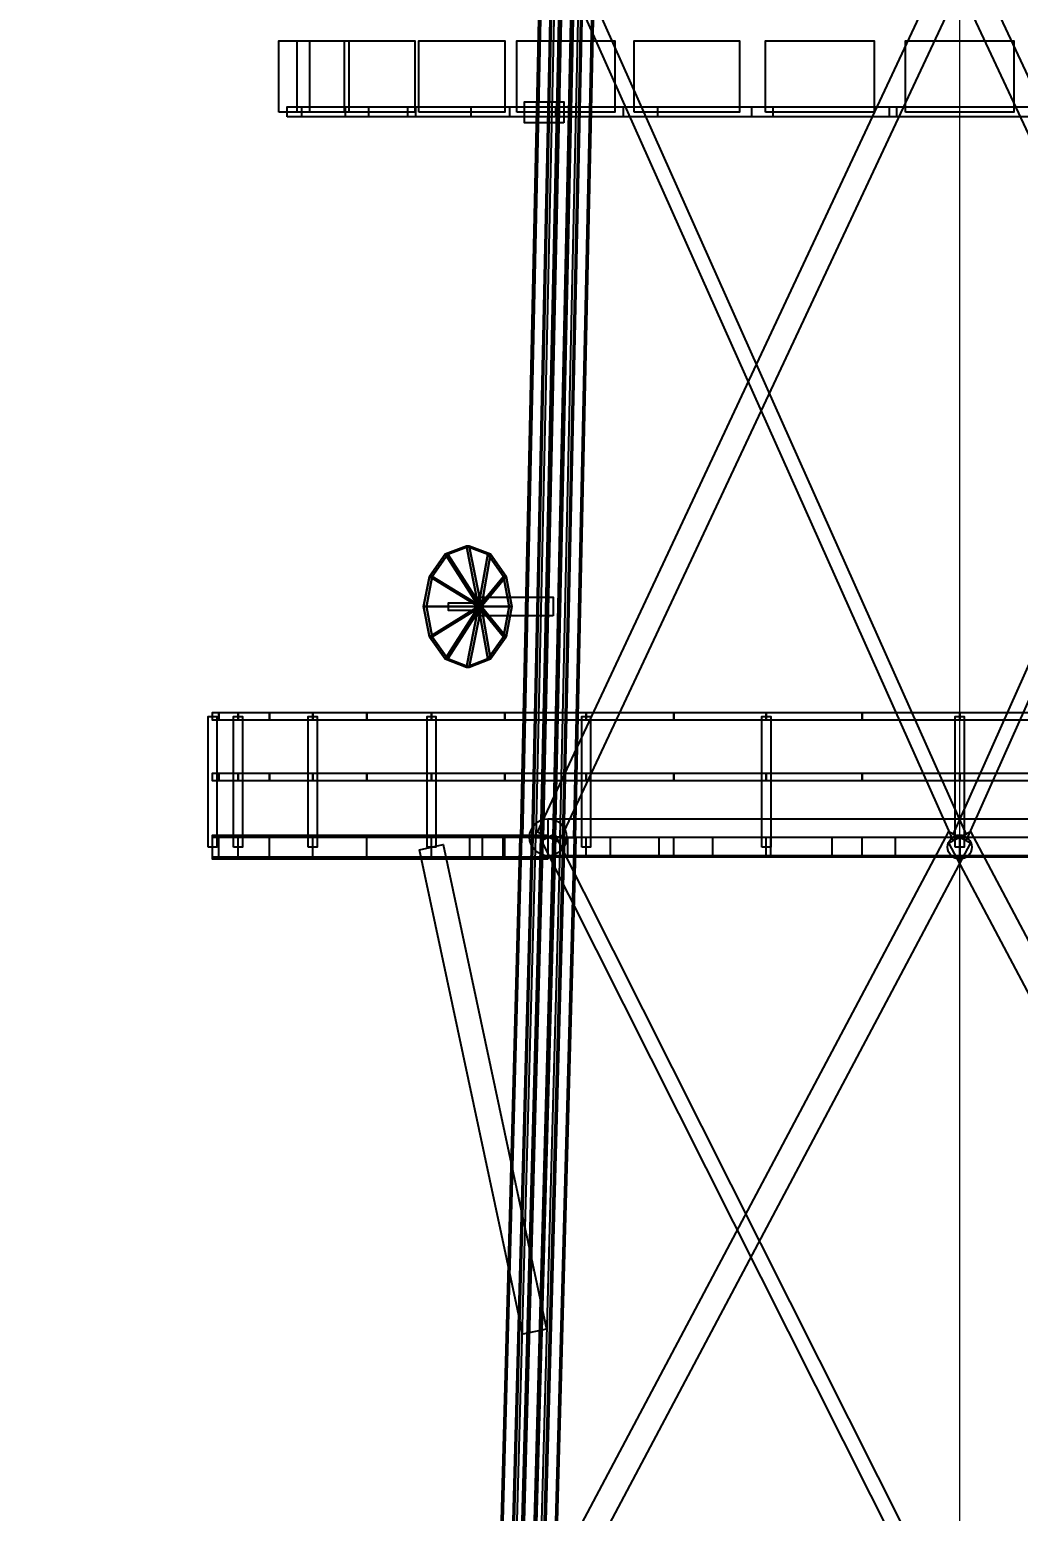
# Model space of a CAD drawing. Header units: millimetres. Extents: x -84906 to 117550, y -3000 to 338000.
# Drawn here: x -8465 to 534, y 224863 to 238352 of the extents above; entities that cross this region are included whole.
import ezdxf

# ---------------------------------------------------------------- set-up
doc = ezdxf.new("R2010")
doc.units = ezdxf.units.MM
for name, color, linetype, lineweight in [('D-BMK-AXIS', 7, 'Continuous', 13), ('D-STR-ANTN', 7, 'Continuous', 25), ('D-STR-DECK', 7, 'Continuous', 25), ('D-STR-DIM', 7, 'Continuous', 13), ('D-STR-STRC', 7, 'Continuous', 25)]:
    doc.layers.add(name, color=color, linetype=linetype, lineweight=lineweight)
doc.styles.add('OpenSansCondensed-Light', font='OpenSansCondensed-Light.ttf')
doc.styles.add('TOWER_UNICODE', font='Arial Unicode.ttf')
doc.dimstyles.new('EZDXF', dxfattribs={"dimtxt": 0.25, "dimasz": 0.175, "dimexe": 0.375, "dimexo": 0.125, "dimgap": 0.1, "dimtad": 1, "dimlfac": 100, "dimzin": 12, "dimdsep": 46, "dimtxsty": 'OpenSansCondensed-Light', "dimblk": 'ARCHTICK', "dimcen": 2.5, "dimazin": 3, "dimtfac": 0.5, "dimtmove": 2, "dimatfit": 3})

# ---------------------------------------------------------------- blocks, each defined once
blk = doc.blocks.new('_ARCHTICK')
at = {"color": 0, "linetype": 'BYBLOCK', "const_width": 0.15}
blk.add_lwpolyline([(-0.5, -0.5), (0.5, 0.5)], dxfattribs=at)

msp = doc.modelspace()

# ---------------------------------------------------------------- linework, layer by layer
at = {"layer": 'D-BMK-AXIS'}
msp.add_line((0, -3000), (0, 338000), dxfattribs=at)
at = {"layer": 'D-STR-ANTN'}
for points in [[(-6198, 237600), (-6198, 238250), (-5918, 238250), (-5918, 237600)], [(-6198, 237600), (-6198, 238250), (-5918, 238250), (-5918, 237600)], [(-6030.2, 237600), (-6030.2, 238250), (-5559.3, 238250), (-5559.3, 237600)], [(-6030.2, 237600), (-6030.2, 238250), (-5559.3, 238250), (-5559.3, 237600)], [(-5598.8, 237600), (-5598.8, 238250), (-4957.7, 238250), (-4957.7, 237600)], [(-5598.8, 237600), (-5598.8, 238250), (-4957.7, 238250), (-4957.7, 237600)], [(-4922.7, 237600), (-4922.7, 238250), (-4139.3, 238250), (-4139.3, 237600)], [(-4922.7, 237600), (-4922.7, 238250), (-4139.3, 238250), (-4139.3, 237600)], [(-4031.5, 237600), (-4031.5, 238250), (-3140.1, 238250), (-3140.1, 237600)], [(-4031.5, 237600), (-4031.5, 238250), (-3140.1, 238250), (-3140.1, 237600)], [(-2964.1, 237600), (-2964.1, 238250), (-2003.6, 238250), (-2003.6, 237600)], [(-2964.1, 237600), (-2964.1, 238250), (-2003.6, 238250), (-2003.6, 237600)], [(-1767.1, 237600), (-1767.1, 238250), (-779.5, 238250), (-779.5, 237600)], [(-1767.1, 237600), (-1767.1, 238250), (-779.5, 238250), (-779.5, 237600)], [(-492.9, 237600), (-492.9, 238250), (492.9, 238250), (492.9, 237600)], [(-492.9, 237600), (-492.9, 238250), (492.9, 238250), (492.9, 237600)], [(-3601.6, 237505), (-3959.8, 237505), (-3959.8, 237695), (-3601.6, 237695)], [(-3601.6, 237505), (-3959.8, 237505), (-3959.8, 237695), (-3601.6, 237695)], [(-6120, 237560), (-6120, 237650), (-5379.8, 237650), (-5379.8, 237560)], [(-6120, 237560), (-6120, 237650), (-5379.8, 237650), (-5379.8, 237560)], [(-5986.3, 237560), (-5986.3, 237650), (-5024.5, 237650), (-5024.5, 237560)], [(-5986.3, 237560), (-5986.3, 237650), (-5024.5, 237650), (-5024.5, 237560)], [(-5590.9, 237560), (-5590.9, 237650), (-4449.6, 237650), (-4449.6, 237560)], [(-5590.9, 237560), (-5590.9, 237650), (-4449.6, 237650), (-4449.6, 237560)], [(-4951.2, 237560), (-4951.2, 237650), (-3680.2, 237650), (-3680.2, 237560)], [(-4951.2, 237560), (-4951.2, 237650), (-3680.2, 237650), (-3680.2, 237560)], [(-4095.1, 237560), (-4095.1, 237650), (-2750, 237650), (-2750, 237560)], [(-4095.1, 237560), (-4095.1, 237650), (-2750, 237650), (-2750, 237560)], [(-3060, 237560), (-3060, 237650), (-1699.6, 237650), (-1699.6, 237560)], [(-3060, 237560), (-3060, 237650), (-1699.6, 237650), (-1699.6, 237560)], [(-1891.2, 237560), (-1891.2, 237650), (-574.9, 237650), (-574.9, 237560)], [(-1891.2, 237560), (-1891.2, 237650), (-574.9, 237650), (-574.9, 237560)], [(-639.7, 237560), (-639.7, 237650), (639.7, 237650), (639.7, 237560)], [(-639.7, 237560), (-639.7, 237650), (639.7, 237650), (639.7, 237560)]]:
    msp.add_lwpolyline(points, close=True, dxfattribs=at)
at = {"layer": 'D-STR-DECK'}
for points in [[(-4393.1, 233121.7), (-4684.6, 233576.3), (-4490.1, 233650), (-4384.3, 233125)], [(-4659.8, 233576.3), (-4465.4, 233650), (-4490.1, 233650), (-4684.6, 233576.3)], [(-4384.3, 233125), (-4490.1, 233650), (-4684.6, 233576.3), (-4393.1, 233121.7)], [(-4465.4, 233650), (-4659.8, 233576.3), (-4684.6, 233576.3), (-4490.1, 233650)], [(-4368.4, 233121.7), (-4659.8, 233576.3), (-4465.4, 233650), (-4359.5, 233125)], [(-4359.5, 233125), (-4465.4, 233650), (-4659.8, 233576.3), (-4368.4, 233121.7)], [(-4465.4, 233650), (-4359.5, 233125), (-4384.3, 233125), (-4490.1, 233650)], [(-4384.3, 233125), (-4490.1, 233650), (-4295.7, 233576.3), (-4375.4, 233121.7)], [(-4359.5, 233125), (-4465.4, 233650), (-4490.1, 233650), (-4384.3, 233125)], [(-4465.4, 233650), (-4270.9, 233576.3), (-4295.7, 233576.3), (-4490.1, 233650)], [(-4375.4, 233121.7), (-4295.7, 233576.3), (-4490.1, 233650), (-4384.3, 233125)], [(-4270.9, 233576.3), (-4465.4, 233650), (-4490.1, 233650), (-4295.7, 233576.3)], [(-4465.4, 233650), (-4359.5, 233125), (-4384.3, 233125), (-4490.1, 233650)], [(-4359.5, 233125), (-4465.4, 233650), (-4490.1, 233650), (-4384.3, 233125)], [(-4359.5, 233125), (-4465.4, 233650), (-4270.9, 233576.3), (-4350.7, 233121.7)], [(-4350.7, 233121.7), (-4270.9, 233576.3), (-4465.4, 233650), (-4359.5, 233125)], [(-4399.6, 233112.5), (-4826.9, 233375), (-4684.6, 233576.3), (-4393.1, 233121.7)], [(-4802.2, 233375), (-4659.8, 233576.3), (-4684.6, 233576.3), (-4826.9, 233375)], [(-4393.1, 233121.7), (-4684.6, 233576.3), (-4826.9, 233375), (-4399.6, 233112.5)], [(-4659.8, 233576.3), (-4802.2, 233375), (-4826.9, 233375), (-4684.6, 233576.3)], [(-4374.8, 233112.5), (-4802.2, 233375), (-4659.8, 233576.3), (-4368.4, 233121.7)], [(-4368.4, 233121.7), (-4659.8, 233576.3), (-4802.2, 233375), (-4374.8, 233112.5)], [(-4659.8, 233576.3), (-4368.4, 233121.7), (-4393.1, 233121.7), (-4684.6, 233576.3)], [(-4368.4, 233121.7), (-4659.8, 233576.3), (-4684.6, 233576.3), (-4393.1, 233121.7)], [(-4659.8, 233576.3), (-4368.4, 233121.7), (-4393.1, 233121.7), (-4684.6, 233576.3)], [(-4368.4, 233121.7), (-4659.8, 233576.3), (-4684.6, 233576.3), (-4393.1, 233121.7)], [(-4270.9, 233576.3), (-4350.7, 233121.7), (-4375.4, 233121.7), (-4295.7, 233576.3)], [(-4375.4, 233121.7), (-4295.7, 233576.3), (-4153.3, 233375), (-4369, 233112.5)], [(-4350.7, 233121.7), (-4270.9, 233576.3), (-4295.7, 233576.3), (-4375.4, 233121.7)], [(-4369, 233112.5), (-4153.3, 233375), (-4295.7, 233576.3), (-4375.4, 233121.7)], [(-4270.9, 233576.3), (-4350.7, 233121.7), (-4375.4, 233121.7), (-4295.7, 233576.3)], [(-4350.7, 233121.7), (-4270.9, 233576.3), (-4295.7, 233576.3), (-4375.4, 233121.7)], [(-4350.7, 233121.7), (-4270.9, 233576.3), (-4128.6, 233375), (-4344.2, 233112.5)], [(-4344.2, 233112.5), (-4128.6, 233375), (-4270.9, 233576.3), (-4350.7, 233121.7)], [(-4270.9, 233576.3), (-4128.6, 233375), (-4153.3, 233375), (-4295.7, 233576.3)], [(-4128.6, 233375), (-4270.9, 233576.3), (-4295.7, 233576.3), (-4153.3, 233375)], [(-4402, 233100), (-4879, 233100), (-4826.9, 233375), (-4399.6, 233112.5)], [(-4854.3, 233100), (-4802.2, 233375), (-4826.9, 233375), (-4879, 233100)], [(-4399.6, 233112.5), (-4826.9, 233375), (-4879, 233100), (-4402, 233100)], [(-4802.2, 233375), (-4854.3, 233100), (-4879, 233100), (-4826.9, 233375)], [(-4377.2, 233100), (-4854.3, 233100), (-4802.2, 233375), (-4374.8, 233112.5)], [(-4374.8, 233112.5), (-4802.2, 233375), (-4854.3, 233100), (-4377.2, 233100)], [(-4802.2, 233375), (-4374.8, 233112.5), (-4399.6, 233112.5), (-4826.9, 233375)], [(-4374.8, 233112.5), (-4802.2, 233375), (-4826.9, 233375), (-4399.6, 233112.5)], [(-4802.2, 233375), (-4374.8, 233112.5), (-4399.6, 233112.5), (-4826.9, 233375)], [(-4374.8, 233112.5), (-4802.2, 233375), (-4826.9, 233375), (-4399.6, 233112.5)], [(-4128.6, 233375), (-4344.2, 233112.5), (-4369, 233112.5), (-4153.3, 233375)], [(-4369, 233112.5), (-4153.3, 233375), (-4101.2, 233100), (-4366.6, 233100)], [(-4344.2, 233112.5), (-4128.6, 233375), (-4153.3, 233375), (-4369, 233112.5)], [(-4366.6, 233100), (-4101.2, 233100), (-4153.3, 233375), (-4369, 233112.5)], [(-4128.6, 233375), (-4344.2, 233112.5), (-4369, 233112.5), (-4153.3, 233375)], [(-4344.2, 233112.5), (-4128.6, 233375), (-4153.3, 233375), (-4369, 233112.5)], [(-4344.2, 233112.5), (-4128.6, 233375), (-4076.5, 233100), (-4341.9, 233100)], [(-4341.9, 233100), (-4076.5, 233100), (-4128.6, 233375), (-4344.2, 233112.5)], [(-4128.6, 233375), (-4076.5, 233100), (-4101.2, 233100), (-4153.3, 233375)], [(-4076.5, 233100), (-4128.6, 233375), (-4153.3, 233375), (-4101.2, 233100)], [(-4377.2, 233100), (-4854.3, 233100), (-4879, 233100), (-4402, 233100)], [(-4399.6, 233087.5), (-4826.9, 232825), (-4879, 233100), (-4402, 233100)], [(-4802.2, 232825), (-4854.3, 233100), (-4879, 233100), (-4826.9, 232825)], [(-4854.3, 233100), (-4377.2, 233100), (-4402, 233100), (-4879, 233100)], [(-4854.3, 233100), (-4377.2, 233100), (-4402, 233100), (-4879, 233100)], [(-4402, 233100), (-4879, 233100), (-4826.9, 232825), (-4399.6, 233087.5)], [(-4377.2, 233100), (-4854.3, 233100), (-4879, 233100), (-4402, 233100)], [(-4854.3, 233100), (-4802.2, 232825), (-4826.9, 232825), (-4879, 233100)], [(-4374.8, 233087.5), (-4802.2, 232825), (-4854.3, 233100), (-4377.2, 233100)], [(-4377.2, 233100), (-4854.3, 233100), (-4802.2, 232825), (-4374.8, 233087.5)], [(-4384.1, 233065), (-4652.8, 233065), (-4652.8, 233135), (-4384.1, 233135)], [(-4384.1, 233065), (-4652.8, 233065), (-4652.8, 233135), (-4384.1, 233135)], [(-4374.8, 233112.5), (-4377.2, 233100), (-4402, 233100), (-4399.6, 233112.5)], [(-4377.2, 233100), (-4374.8, 233112.5), (-4399.6, 233112.5), (-4402, 233100)], [(-4377.2, 233100), (-4374.8, 233087.5), (-4399.6, 233087.5), (-4402, 233100)], [(-4374.8, 233087.5), (-4377.2, 233100), (-4402, 233100), (-4399.6, 233087.5)], [(-4368.4, 233121.7), (-4374.8, 233112.5), (-4399.6, 233112.5), (-4393.1, 233121.7)], [(-4374.8, 233112.5), (-4368.4, 233121.7), (-4393.1, 233121.7), (-4399.6, 233112.5)], [(-4359.5, 233125), (-4368.4, 233121.7), (-4393.1, 233121.7), (-4384.3, 233125)], [(-4368.4, 233121.7), (-4359.5, 233125), (-4384.3, 233125), (-4393.1, 233121.7)], [(-4350.7, 233121.7), (-4359.5, 233125), (-4384.3, 233125), (-4375.4, 233121.7)], [(-4359.5, 233125), (-4350.7, 233121.7), (-4375.4, 233121.7), (-4384.3, 233125)], [(-3700.4, 233015), (-4384.1, 233015), (-4384.1, 233185), (-3700.4, 233185)], [(-3700.4, 233015), (-4384.1, 233015), (-4384.1, 233185), (-3700.4, 233185)], [(-4344.2, 233112.5), (-4350.7, 233121.7), (-4375.4, 233121.7), (-4369, 233112.5)], [(-4350.7, 233121.7), (-4344.2, 233112.5), (-4369, 233112.5), (-4375.4, 233121.7)], [(-4341.9, 233100), (-4344.2, 233112.5), (-4369, 233112.5), (-4366.6, 233100)], [(-4344.2, 233112.5), (-4341.9, 233100), (-4366.6, 233100), (-4369, 233112.5)], [(-4366.6, 233100), (-4101.2, 233100), (-4153.3, 232825), (-4369, 233087.5)], [(-4344.2, 233087.5), (-4341.9, 233100), (-4366.6, 233100), (-4369, 233087.5)], [(-4369, 233087.5), (-4153.3, 232825), (-4101.2, 233100), (-4366.6, 233100)], [(-4341.9, 233100), (-4344.2, 233087.5), (-4369, 233087.5), (-4366.6, 233100)], [(-4076.5, 233100), (-4341.9, 233100), (-4366.6, 233100), (-4101.2, 233100)], [(-4341.9, 233100), (-4076.5, 233100), (-4101.2, 233100), (-4366.6, 233100)], [(-4341.9, 233100), (-4076.5, 233100), (-4101.2, 233100), (-4366.6, 233100)], [(-4076.5, 233100), (-4341.9, 233100), (-4366.6, 233100), (-4101.2, 233100)], [(-4341.9, 233100), (-4076.5, 233100), (-4128.6, 232825), (-4344.2, 233087.5)], [(-4344.2, 233087.5), (-4128.6, 232825), (-4076.5, 233100), (-4341.9, 233100)], [(-4076.5, 233100), (-4128.6, 232825), (-4153.3, 232825), (-4101.2, 233100)], [(-4128.6, 232825), (-4076.5, 233100), (-4101.2, 233100), (-4153.3, 232825)], [(-4393.1, 233078.3), (-4684.6, 232623.7), (-4826.9, 232825), (-4399.6, 233087.5)], [(-4802.2, 232825), (-4374.8, 233087.5), (-4399.6, 233087.5), (-4826.9, 232825)], [(-4374.8, 233087.5), (-4802.2, 232825), (-4826.9, 232825), (-4399.6, 233087.5)], [(-4802.2, 232825), (-4374.8, 233087.5), (-4399.6, 233087.5), (-4826.9, 232825)], [(-4399.6, 233087.5), (-4826.9, 232825), (-4684.6, 232623.7), (-4393.1, 233078.3)], [(-4374.8, 233087.5), (-4802.2, 232825), (-4826.9, 232825), (-4399.6, 233087.5)], [(-4368.4, 233078.3), (-4659.8, 232623.7), (-4802.2, 232825), (-4374.8, 233087.5)], [(-4374.8, 233087.5), (-4802.2, 232825), (-4659.8, 232623.7), (-4368.4, 233078.3)], [(-4384.3, 233075), (-4490.1, 232550), (-4684.6, 232623.7), (-4393.1, 233078.3)], [(-4659.8, 232623.7), (-4368.4, 233078.3), (-4393.1, 233078.3), (-4684.6, 232623.7)], [(-4368.4, 233078.3), (-4659.8, 232623.7), (-4684.6, 232623.7), (-4393.1, 233078.3)], [(-4659.8, 232623.7), (-4368.4, 233078.3), (-4393.1, 233078.3), (-4684.6, 232623.7)], [(-4393.1, 233078.3), (-4684.6, 232623.7), (-4490.1, 232550), (-4384.3, 233075)], [(-4368.4, 233078.3), (-4659.8, 232623.7), (-4684.6, 232623.7), (-4393.1, 233078.3)], [(-4359.5, 233075), (-4465.4, 232550), (-4659.8, 232623.7), (-4368.4, 233078.3)], [(-4368.4, 233078.3), (-4659.8, 232623.7), (-4465.4, 232550), (-4359.5, 233075)], [(-4375.4, 233078.3), (-4295.7, 232623.7), (-4490.1, 232550), (-4384.3, 233075)], [(-4384.3, 233075), (-4490.1, 232550), (-4295.7, 232623.7), (-4375.4, 233078.3)], [(-4465.4, 232550), (-4359.5, 233075), (-4384.3, 233075), (-4490.1, 232550)], [(-4359.5, 233075), (-4465.4, 232550), (-4490.1, 232550), (-4384.3, 233075)], [(-4465.4, 232550), (-4359.5, 233075), (-4384.3, 233075), (-4490.1, 232550)], [(-4359.5, 233075), (-4465.4, 232550), (-4490.1, 232550), (-4384.3, 233075)], [(-4350.7, 233078.3), (-4270.9, 232623.7), (-4465.4, 232550), (-4359.5, 233075)], [(-4359.5, 233075), (-4465.4, 232550), (-4270.9, 232623.7), (-4350.7, 233078.3)], [(-4374.8, 233087.5), (-4368.4, 233078.3), (-4393.1, 233078.3), (-4399.6, 233087.5)], [(-4368.4, 233078.3), (-4374.8, 233087.5), (-4399.6, 233087.5), (-4393.1, 233078.3)], [(-4368.4, 233078.3), (-4359.5, 233075), (-4384.3, 233075), (-4393.1, 233078.3)], [(-4359.5, 233075), (-4368.4, 233078.3), (-4393.1, 233078.3), (-4384.3, 233075)], [(-4359.5, 233075), (-4350.7, 233078.3), (-4375.4, 233078.3), (-4384.3, 233075)], [(-4350.7, 233078.3), (-4359.5, 233075), (-4384.3, 233075), (-4375.4, 233078.3)], [(-4369, 233087.5), (-4153.3, 232825), (-4295.7, 232623.7), (-4375.4, 233078.3)], [(-4350.7, 233078.3), (-4344.2, 233087.5), (-4369, 233087.5), (-4375.4, 233078.3)], [(-4375.4, 233078.3), (-4295.7, 232623.7), (-4153.3, 232825), (-4369, 233087.5)], [(-4344.2, 233087.5), (-4350.7, 233078.3), (-4375.4, 233078.3), (-4369, 233087.5)], [(-4270.9, 232623.7), (-4350.7, 233078.3), (-4375.4, 233078.3), (-4295.7, 232623.7)], [(-4350.7, 233078.3), (-4270.9, 232623.7), (-4295.7, 232623.7), (-4375.4, 233078.3)], [(-4270.9, 232623.7), (-4350.7, 233078.3), (-4375.4, 233078.3), (-4295.7, 232623.7)], [(-4350.7, 233078.3), (-4270.9, 232623.7), (-4295.7, 232623.7), (-4375.4, 233078.3)], [(-4128.6, 232825), (-4344.2, 233087.5), (-4369, 233087.5), (-4153.3, 232825)], [(-4344.2, 233087.5), (-4128.6, 232825), (-4153.3, 232825), (-4369, 233087.5)], [(-4128.6, 232825), (-4344.2, 233087.5), (-4369, 233087.5), (-4153.3, 232825)], [(-4344.2, 233087.5), (-4128.6, 232825), (-4153.3, 232825), (-4369, 233087.5)], [(-4344.2, 233087.5), (-4128.6, 232825), (-4270.9, 232623.7), (-4350.7, 233078.3)], [(-4350.7, 233078.3), (-4270.9, 232623.7), (-4128.6, 232825), (-4344.2, 233087.5)], [(-4659.8, 232623.7), (-4802.2, 232825), (-4826.9, 232825), (-4684.6, 232623.7)], [(-4802.2, 232825), (-4659.8, 232623.7), (-4684.6, 232623.7), (-4826.9, 232825)], [(-4128.6, 232825), (-4270.9, 232623.7), (-4295.7, 232623.7), (-4153.3, 232825)], [(-4270.9, 232623.7), (-4128.6, 232825), (-4153.3, 232825), (-4295.7, 232623.7)], [(-4465.4, 232550), (-4659.8, 232623.7), (-4684.6, 232623.7), (-4490.1, 232550)], [(-4659.8, 232623.7), (-4465.4, 232550), (-4490.1, 232550), (-4684.6, 232623.7)], [(-4270.9, 232623.7), (-4465.4, 232550), (-4490.1, 232550), (-4295.7, 232623.7)], [(-4465.4, 232550), (-4270.9, 232623.7), (-4295.7, 232623.7), (-4490.1, 232550)], [(-6840, 230910), (-6840, 232100), (-6760, 232100), (-6760, 230910)], [(-6741.8, 232065), (-6800, 232065), (-6800, 232135), (-6741.8, 232135)], [(-6800, 232135), (-6741.8, 232135), (-6741.8, 232065), (-6800, 232065)], [(-6568.3, 232065), (-6741.8, 232065), (-6741.8, 232135), (-6568.3, 232135)], [(-6741.8, 232135), (-6568.3, 232135), (-6568.3, 232065), (-6741.8, 232065)], [(-6608.3, 230910), (-6608.3, 232100), (-6528.3, 232100), (-6528.3, 230910)], [(-6608.3, 230910), (-6608.3, 232100), (-6528.3, 232100), (-6528.3, 230910)], [(-6282.4, 232065), (-6568.3, 232065), (-6568.3, 232135), (-6282.4, 232135)], [(-6568.3, 232135), (-6282.4, 232135), (-6282.4, 232065), (-6568.3, 232065)], [(-5889, 232065), (-6282.4, 232065), (-6282.4, 232135), (-5889, 232135)], [(-6282.4, 232135), (-5889, 232135), (-5889, 232065), (-6282.4, 232065)], [(-5929, 230910), (-5929, 232100), (-5849, 232100), (-5849, 230910)], [(-5929, 230910), (-5929, 232100), (-5849, 232100), (-5849, 230910)], [(-5394.8, 232065), (-5889, 232065), (-5889, 232135), (-5394.8, 232135)], [(-5889, 232135), (-5394.8, 232135), (-5394.8, 232065), (-5889, 232065)], [(-4808.3, 232065), (-5394.8, 232065), (-5394.8, 232135), (-4808.3, 232135)], [(-5394.8, 232135), (-4808.3, 232135), (-4808.3, 232065), (-5394.8, 232065)], [(-4848.3, 230910), (-4848.3, 232100), (-4768.3, 232100), (-4768.3, 230910)], [(-4848.3, 230910), (-4848.3, 232100), (-4768.3, 232100), (-4768.3, 230910)], [(-4139.6, 232065), (-4808.3, 232065), (-4808.3, 232135), (-4139.6, 232135)], [(-4808.3, 232135), (-4139.6, 232135), (-4139.6, 232065), (-4808.3, 232065)], [(-3400, 232065), (-4139.6, 232065), (-4139.6, 232135), (-3400, 232135)], [(-4139.6, 232135), (-3400, 232135), (-3400, 232065), (-4139.6, 232065)], [(-3440, 230910), (-3440, 232100), (-3360, 232100), (-3360, 230910)], [(-3440, 230910), (-3440, 232100), (-3360, 232100), (-3360, 230910)], [(-2602.2, 232065), (-3400, 232065), (-3400, 232135), (-2602.2, 232135)], [(-3400, 232135), (-2602.2, 232135), (-2602.2, 232065), (-3400, 232065)], [(-1760, 232065), (-2602.2, 232065), (-2602.2, 232135), (-1760, 232135)], [(-2602.2, 232135), (-1760, 232135), (-1760, 232065), (-2602.2, 232065)], [(-1800, 230910), (-1800, 232100), (-1720, 232100), (-1720, 230910)], [(-1800, 230910), (-1800, 232100), (-1720, 232100), (-1720, 230910)], [(-887.6, 232065), (-1760, 232065), (-1760, 232135), (-887.6, 232135)], [(-1760, 232135), (-887.6, 232135), (-887.6, 232065), (-1760, 232065)], [(0, 232065), (-887.6, 232065), (-887.6, 232135), (0, 232135)], [(-887.6, 232135), (0, 232135), (0, 232065), (-887.6, 232065)], [(-40, 230910), (-40, 232100), (40, 232100), (40, 230910)], [(-40, 230910), (-40, 232100), (40, 232100), (40, 230910)], [(887.6, 232065), (0, 232065), (0, 232135), (887.6, 232135)], [(0, 232135), (887.6, 232135), (887.6, 232065), (0, 232065)], [(-6741.8, 231515), (-6800, 231515), (-6800, 231585), (-6741.8, 231585)], [(-6800, 231585), (-6741.8, 231585), (-6741.8, 231515), (-6800, 231515)], [(-6568.3, 231515), (-6741.8, 231515), (-6741.8, 231585), (-6568.3, 231585)], [(-6741.8, 231585), (-6568.3, 231585), (-6568.3, 231515), (-6741.8, 231515)], [(-6282.4, 231515), (-6568.3, 231515), (-6568.3, 231585), (-6282.4, 231585)], [(-6568.3, 231585), (-6282.4, 231585), (-6282.4, 231515), (-6568.3, 231515)], [(-5889, 231515), (-6282.4, 231515), (-6282.4, 231585), (-5889, 231585)], [(-6282.4, 231585), (-5889, 231585), (-5889, 231515), (-6282.4, 231515)], [(-5394.8, 231515), (-5889, 231515), (-5889, 231585), (-5394.8, 231585)], [(-5889, 231585), (-5394.8, 231585), (-5394.8, 231515), (-5889, 231515)], [(-4808.3, 231515), (-5394.8, 231515), (-5394.8, 231585), (-4808.3, 231585)], [(-5394.8, 231585), (-4808.3, 231585), (-4808.3, 231515), (-5394.8, 231515)], [(-4139.6, 231515), (-4808.3, 231515), (-4808.3, 231585), (-4139.6, 231585)], [(-4808.3, 231585), (-4139.6, 231585), (-4139.6, 231515), (-4808.3, 231515)], [(-3400, 231515), (-4139.6, 231515), (-4139.6, 231585), (-3400, 231585)], [(-4139.6, 231585), (-3400, 231585), (-3400, 231515), (-4139.6, 231515)], [(-2602.2, 231515), (-3400, 231515), (-3400, 231585), (-2602.2, 231585)], [(-3400, 231585), (-2602.2, 231585), (-2602.2, 231515), (-3400, 231515)], [(-1760, 231515), (-2602.2, 231515), (-2602.2, 231585), (-1760, 231585)], [(-2602.2, 231585), (-1760, 231585), (-1760, 231515), (-2602.2, 231515)], [(-887.6, 231515), (-1760, 231515), (-1760, 231585), (-887.6, 231585)], [(-1760, 231585), (-887.6, 231585), (-887.6, 231515), (-1760, 231515)], [(0, 231515), (-887.6, 231515), (-887.6, 231585), (0, 231585)], [(-887.6, 231585), (0, 231585), (0, 231515), (-887.6, 231515)], [(887.6, 231515), (0, 231515), (0, 231585), (887.6, 231585)], [(0, 231585), (887.6, 231585), (887.6, 231515), (0, 231515)], [(-3749, 230800), (-6800, 230800), (-6800, 231020), (-3749, 231020)], [(-6800, 230820), (-6800, 231000), (-4461.5, 231000), (-4461.5, 230820)], [(-6800, 230820), (-6800, 231000), (-4461.5, 231000), (-4461.5, 230820)], [(-6741.8, 230820), (-6741.8, 231000), (-4346.7, 231000), (-4346.7, 230820)], [(-6741.8, 230820), (-6741.8, 231000), (-4346.7, 231000), (-4346.7, 230820)], [(-6568.3, 230820), (-6568.3, 231000), (-4157.5, 231000), (-4157.5, 230820)], [(-6568.3, 230820), (-6568.3, 231000), (-4157.5, 231000), (-4157.5, 230820)], [(-6282.4, 230820), (-6282.4, 231000), (-3897.1, 231000), (-3897.1, 230820)], [(-6282.4, 230820), (-6282.4, 231000), (-3897.1, 231000), (-3897.1, 230820)], [(-5889, 230820), (-5889, 231000), (-3570.1, 231000), (-3570.1, 230820)], [(-5889, 230820), (-5889, 231000), (-3570.1, 231000), (-3570.1, 230820)], [(-5394.8, 230820), (-5394.8, 231000), (-3182, 231000), (-3182, 230820)], [(-5394.8, 230820), (-5394.8, 231000), (-3182, 231000), (-3182, 230820)], [(-3749, 230800), (-4808.3, 230800), (-4808.3, 231020), (-3749, 231020)], [(-3749, 230800), (-4808.3, 230800), (-4808.3, 231020), (-3749, 231020)], [(-4808.3, 230820), (-4808.3, 231000), (-2739.4, 231000), (-2739.4, 230820)], [(-4808.3, 230820), (-4808.3, 231000), (-2739.4, 231000), (-2739.4, 230820)], [(-4139.6, 230820), (-4139.6, 231000), (-2250, 231000), (-2250, 230820)], [(-4139.6, 230820), (-4139.6, 231000), (-2250, 231000), (-2250, 230820)], [(-3400, 230820), (-3400, 231000), (-1722.1, 231000), (-1722.1, 230820)], [(-3400, 230820), (-3400, 231000), (-1722.1, 231000), (-1722.1, 230820)], [(-2602.2, 230820), (-2602.2, 231000), (-1164.7, 231000), (-1164.7, 230820)], [(-2602.2, 230820), (-2602.2, 231000), (-1164.7, 231000), (-1164.7, 230820)], [(-1760, 230820), (-1760, 231000), (-587.4, 231000), (-587.4, 230820)], [(-1760, 230820), (-1760, 231000), (-587.4, 231000), (-587.4, 230820)], [(-887.6, 230820), (-887.6, 231000), (0, 231000), (0, 230820)], [(-887.6, 230820), (-887.6, 231000), (0, 231000), (0, 230820)], [(0, 230820), (0, 231000), (887.6, 231000), (887.6, 230820)], [(0, 230820), (0, 231000), (887.6, 231000), (887.6, 230820)], [(-3977, 226477.1), (-4915.9, 230887.1), (-4700.7, 230932.9), (-3761.8, 226522.9)], [(-3977, 226477.1), (-4915.9, 230887.1), (-4700.7, 230932.9), (-3761.8, 226522.9)]]:
    msp.add_lwpolyline(points, close=True, dxfattribs=at)
msp.add_circle((0, 230910), 110, dxfattribs=at)
msp.add_circle((0, 230910), 110, dxfattribs=at)
at = {"layer": 'D-STR-STRC'}
for points in [[(-3844, 231045.6), (-97.4, 239045.6), (97.4, 238954.4), (-3649.1, 230954.4)], [(97.4, 238954.4), (-3649.1, 230954.4), (-3844, 231045.6), (-97.4, 239045.6)], [(97.4, 239045.6), (3844, 231045.6), (3649.1, 230954.4), (-97.4, 238954.4)], [(3649.1, 230954.4), (-97.4, 238954.4), (97.4, 239045.6), (3844, 231045.6)], [(-3804.4, 230995.9), (-3993, 231004.1), (-3817.4, 239004.1), (-3628.8, 238995.9)], [(-3993, 231004.1), (-3980.3, 231004.1), (-3804.6, 239004.1), (-3817.4, 239004.1)], [(-3980.3, 231004.1), (-3993, 231004.1), (-3817.4, 239004.1), (-3804.6, 239004.1)], [(-3993, 231004.1), (-3804.4, 230995.9), (-3628.8, 238995.9), (-3817.4, 239004.1)], [(-3980.3, 231004.1), (-3890.9, 231000.2), (-3715.3, 239000.2), (-3804.6, 239004.1)], [(-3890.9, 231000.2), (-3980.3, 231004.1), (-3804.6, 239004.1), (-3715.3, 239000.2)], [(-3890.9, 231000.2), (-3612.1, 231000.2), (-3436.4, 239000.2), (-3715.3, 239000.2)], [(-3612.1, 231000.2), (-3890.9, 231000.2), (-3715.3, 239000.2), (-3436.4, 239000.2)], [(-3602.2, 230999.8), (-3881, 230999.8), (-3705.4, 238999.8), (-3426.5, 238999.8)], [(-3881, 230999.8), (-3791.7, 230995.9), (-3616, 238995.9), (-3705.4, 238999.8)], [(-3791.7, 230995.9), (-3881, 230999.8), (-3705.4, 238999.8), (-3616, 238995.9)], [(-3881, 230999.8), (-3602.2, 230999.8), (-3426.5, 238999.8), (-3705.4, 238999.8)], [(-3854.1, 231002.4), (-3678.5, 239002.4), (-3463.3, 238997.6), (-3639, 230997.6)], [(-3463.3, 238997.6), (-3639, 230997.6), (-3854.1, 231002.4), (-3678.5, 239002.4)], [(-3811.1, 231001.4), (-3635.4, 239001.4), (-3506.4, 238998.6), (-3682, 230998.6)], [(-3506.4, 238998.6), (-3682, 230998.6), (-3811.1, 231001.4), (-3635.4, 239001.4)], [(-3791.7, 230995.9), (-3804.4, 230995.9), (-3628.8, 238995.9), (-3616, 238995.9)], [(-3804.4, 230995.9), (-3791.7, 230995.9), (-3616, 238995.9), (-3628.8, 238995.9)], [(-3612.1, 231000.2), (-3701.4, 231004.1), (-3525.8, 239004.1), (-3436.4, 239000.2)], [(-3701.4, 231004.1), (-3688.7, 231004.1), (-3513, 239004.1), (-3525.8, 239004.1)], [(-3688.7, 231004.1), (-3701.4, 231004.1), (-3525.8, 239004.1), (-3513, 239004.1)], [(-3701.4, 231004.1), (-3612.1, 231000.2), (-3436.4, 239000.2), (-3525.8, 239004.1)], [(-3688.7, 231004.1), (-3500.1, 230995.9), (-3324.4, 238995.9), (-3513, 239004.1)], [(-3500.1, 230995.9), (-3688.7, 231004.1), (-3513, 239004.1), (-3324.4, 238995.9)], [(-3511.9, 239026.3), (59, 231026.3), (-59, 230973.7), (-3629.9, 238973.7)], [(-59, 230973.7), (-3629.9, 238973.7), (-3511.9, 239026.3), (59, 231026.3)], [(-3512.8, 230995.9), (-3602.2, 230999.8), (-3426.5, 238999.8), (-3337.2, 238995.9)], [(-3602.2, 230999.8), (-3512.8, 230995.9), (-3337.2, 238995.9), (-3426.5, 238999.8)], [(-3500.1, 230995.9), (-3512.8, 230995.9), (-3337.2, 238995.9), (-3324.4, 238995.9)], [(-3512.8, 230995.9), (-3500.1, 230995.9), (-3324.4, 238995.9), (-3337.2, 238995.9)], [(-59, 231026.3), (3511.9, 239026.3), (3629.9, 238973.7), (59, 230973.7)], [(3629.9, 238973.7), (59, 230973.7), (-59, 231026.3), (3511.9, 239026.3)], [(-3746.5, 231168.2), (3746.5, 231168.2), (3746.5, 230831.8), (-3746.5, 230831.8)], [(3746.5, 230831.8), (-3746.5, 230831.8), (-3746.5, 231168.2), (3746.5, 231168.2)], [(-4009.5, 223544.7), (-4203.3, 223555.3), (-3999.8, 231005.3), (-3806, 230994.7)], [(-4203.3, 223555.3), (-4190.5, 223555.3), (-3987.1, 231005.3), (-3999.8, 231005.3)], [(-4190.5, 223555.3), (-4203.3, 223555.3), (-3999.8, 231005.3), (-3987.1, 231005.3)], [(-4203.3, 223555.3), (-4009.5, 223544.7), (-3806, 230994.7), (-3999.8, 231005.3)], [(-4190.5, 223555.3), (-4098.6, 223550.3), (-3895.1, 231000.3), (-3987.1, 231005.3)], [(-4098.6, 223550.3), (-4190.5, 223555.3), (-3987.1, 231005.3), (-3895.1, 231000.3)], [(-4098.6, 223550.3), (-3811.3, 223550.3), (-3607.8, 231000.3), (-3895.1, 231000.3)], [(-3811.3, 223550.3), (-4098.6, 223550.3), (-3895.1, 231000.3), (-3607.8, 231000.3)], [(-3801.4, 223549.7), (-4088.7, 223549.7), (-3885.3, 230999.7), (-3597.9, 230999.7)], [(-4088.7, 223549.7), (-3996.8, 223544.7), (-3793.3, 230994.7), (-3885.3, 230999.7)], [(-3996.8, 223544.7), (-4088.7, 223549.7), (-3885.3, 230999.7), (-3793.3, 230994.7)], [(-4088.7, 223549.7), (-3801.4, 223549.7), (-3597.9, 230999.7), (-3885.3, 230999.7)], [(-4060.5, 223553), (-3857.1, 231003), (-3636, 230997), (-3839.5, 223547)], [(-3636, 230997), (-3839.5, 223547), (-4060.5, 223553), (-3857.1, 231003)], [(-4047.7, 223601.8), (-97.7, 231051.8), (97.7, 230948.2), (-3852.3, 223498.2)], [(97.7, 230948.2), (-3852.3, 223498.2), (-4047.7, 223601.8), (-97.7, 231051.8)], [(-4016.3, 223551.8), (-3812.9, 231001.8), (-3680.2, 230998.2), (-3883.7, 223548.2)], [(-3680.2, 230998.2), (-3883.7, 223548.2), (-4016.3, 223551.8), (-3812.9, 231001.8)], [(-3996.8, 223544.7), (-4009.5, 223544.7), (-3806, 230994.7), (-3793.3, 230994.7)], [(-4009.5, 223544.7), (-3996.8, 223544.7), (-3793.3, 230994.7), (-3806, 230994.7)], [(-3806, 230994.7), (-3999.8, 231005.3), (-3987.1, 231005.3), (-3895.1, 231000.3), (-3607.8, 231000.3), (-3699.8, 231005.3), (-3687, 231005.3), (-3493.3, 230994.7), (-3506, 230994.7), (-3597.9, 230999.7), (-3885.3, 230999.7), (-3793.3, 230994.7)], [(-3493.3, 230994.7), (-3687, 231005.3), (-3699.8, 231005.3), (-3607.8, 231000.3), (-3895.1, 231000.3), (-3987.1, 231005.3), (-3999.8, 231005.3), (-3806, 230994.7), (-3793.3, 230994.7), (-3885.3, 230999.7), (-3597.9, 230999.7), (-3506, 230994.7)], [(-3804.4, 230995.9), (-3993, 231004.1), (-3980.3, 231004.1), (-3890.9, 231000.2), (-3612.1, 231000.2), (-3701.4, 231004.1), (-3688.7, 231004.1), (-3500.1, 230995.9), (-3512.8, 230995.9), (-3602.2, 230999.8), (-3881, 230999.8), (-3791.7, 230995.9)], [(-3500.1, 230995.9), (-3688.7, 231004.1), (-3701.4, 231004.1), (-3612.1, 231000.2), (-3890.9, 231000.2), (-3980.3, 231004.1), (-3993, 231004.1), (-3804.4, 230995.9), (-3791.7, 230995.9), (-3881, 230999.8), (-3602.2, 230999.8), (-3512.8, 230995.9)], [(-3811.3, 223550.3), (-3903.2, 223555.3), (-3699.8, 231005.3), (-3607.8, 231000.3)], [(-3903.2, 223555.3), (-3890.5, 223555.3), (-3687, 231005.3), (-3699.8, 231005.3)], [(-3890.5, 223555.3), (-3903.2, 223555.3), (-3699.8, 231005.3), (-3687, 231005.3)], [(-3903.2, 223555.3), (-3811.3, 223550.3), (-3607.8, 231000.3), (-3699.8, 231005.3)], [(-3890.5, 223555.3), (-3696.7, 223544.7), (-3493.3, 230994.7), (-3687, 231005.3)], [(-3696.7, 223544.7), (-3890.5, 223555.3), (-3687, 231005.3), (-3493.3, 230994.7)], [(-3687.3, 231029.8), (59.3, 223579.8), (-59.3, 223520.2), (-3805.8, 230970.2)], [(-59.3, 223520.2), (-3805.8, 230970.2), (-3687.3, 231029.8), (59.3, 223579.8)], [(-3709.5, 223544.7), (-3801.4, 223549.7), (-3597.9, 230999.7), (-3506, 230994.7)], [(-3801.4, 223549.7), (-3709.5, 223544.7), (-3506, 230994.7), (-3597.9, 230999.7)], [(-3696.7, 223544.7), (-3709.5, 223544.7), (-3506, 230994.7), (-3493.3, 230994.7)], [(-3709.5, 223544.7), (-3696.7, 223544.7), (-3493.3, 230994.7), (-3506, 230994.7)], [(97.7, 231051.8), (4047.7, 223601.8), (3852.3, 223498.2), (-97.7, 230948.2)], [(3852.3, 223498.2), (-97.7, 230948.2), (97.7, 231051.8), (4047.7, 223601.8)]]:
    msp.add_lwpolyline(points, close=True, dxfattribs=at)
msp.add_circle((-3746.5, 231000), 168.2, dxfattribs=at)

# ---------------------------------------------------------------- dimensions: what is measured, and where the dimension line sits
at = {"layer": 'D-STR-DIM'}
msp.add_linear_dim(base=(-79000, 0), p1=(0, 0), p2=(0, 333000), angle=90, dimstyle='EZDXF', override={"dimtxt": 4200, "dimasz": 1875, "dimexe": 1050, "dimexo": 900, "dimgap": 1050, "dimtad": 1, "dimdec": 0, "dimlfac": 1, "dimlunit": 2, "dimtxsty": 'TOWER_UNICODE', "dimclrd": 7, "dimclre": 7, "dimclrt": 7}, dxfattribs=at).render()

doc.saveas('drawing.dxf')
